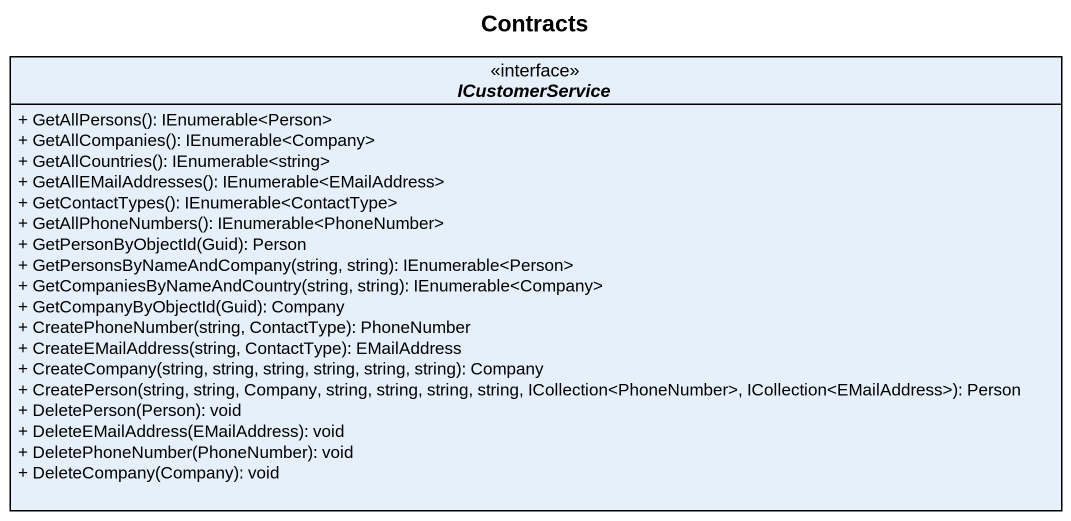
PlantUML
@startuml
title Contracts
hide circle
hide empty members
skinparam classAttributeIconSize 0
interface ICustomerService <<interface>> {
  + GetAllPersons(): IEnumerable<Person>
  + GetAllCompanies(): IEnumerable<Company>
  + GetAllCountries(): IEnumerable<string>
  + GetAllEMailAddresses(): IEnumerable<EMailAddress>
  + GetContactTypes(): IEnumerable<ContactType>
  + GetAllPhoneNumbers(): IEnumerable<PhoneNumber>
  + GetPersonByObjectId(Guid): Person
  + GetPersonsByNameAndCompany(string, string): IEnumerable<Person>
  + GetCompaniesByNameAndCountry(string, string): IEnumerable<Company>
  + GetCompanyByObjectId(Guid): Company
  + CreatePhoneNumber(string, ContactType): PhoneNumber
  + CreateEMailAddress(string, ContactType): EMailAddress
  + CreateCompany(string, string, string, string, string, string): Company
  + CreatePerson(string, string, Company, string, string, string, string, ICollection<PhoneNumber>, ICollection<EMailAddress>): Person
  + DeletePerson(Person): void
  + DeleteEMailAddress(EMailAddress): void
  + DeletePhoneNumber(PhoneNumber): void
  + DeleteCompany(Company): void
}
@enduml
